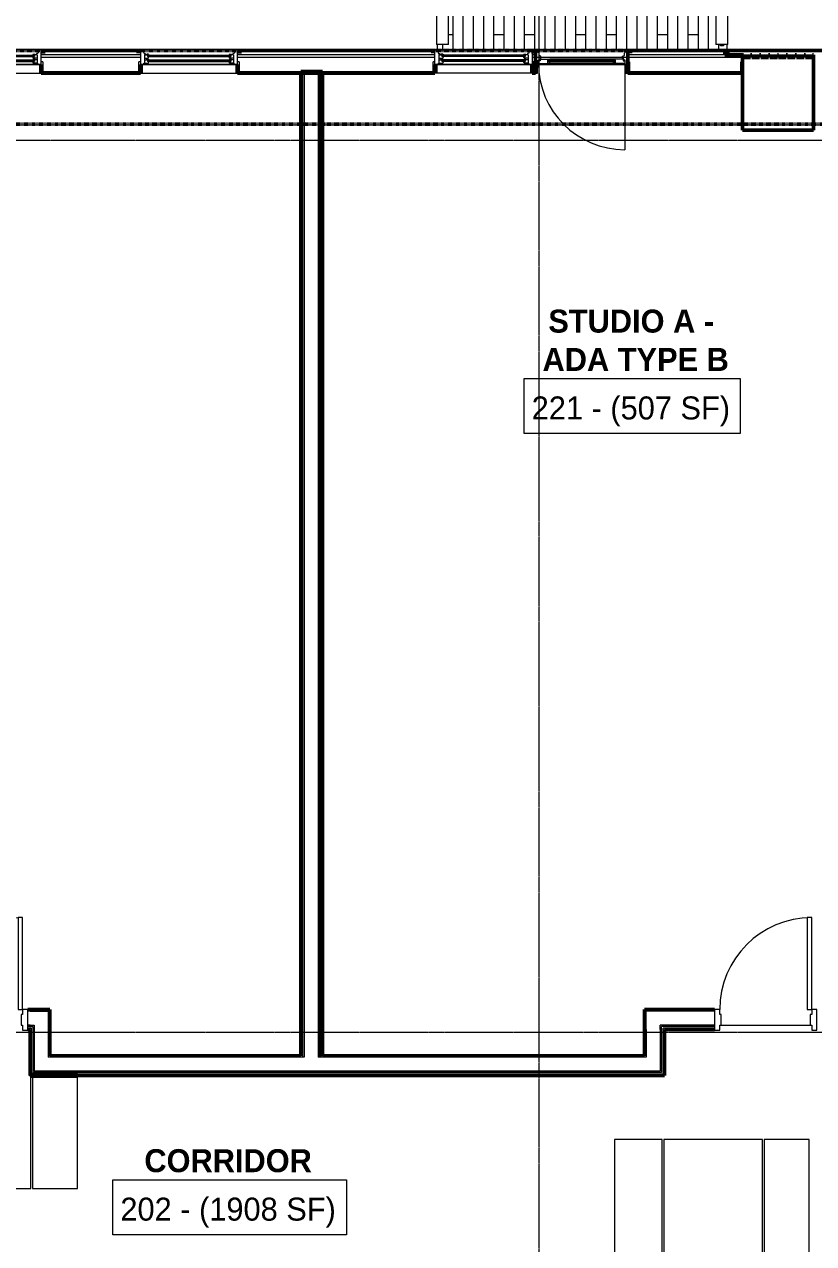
# Model space of a CAD drawing. Header units: inches. Extents: x -4235 to -464, y 9767 to 12463.
# Drawn here: x -3028.7 to -2720, y 10384.6 to 10861.6 of the extents above; entities that cross this region are included whole.
import ezdxf

# ---------------------------------------------------------------- set-up
doc = ezdxf.new("R2010")
doc.units = ezdxf.units.IN
doc.header["$MEASUREMENT"] = 0
doc.linetypes.add('Dash 1_16_', pattern=[0.125, 0.0625, -0.0625])
doc.linetypes.add('Grid Line 1_2_', pattern=[0.875, 0.5, -0.125, 0.125, -0.125])
for name, color, linetype, lineweight in [('0-1', 7, 'Continuous', 5), ('0-2', 50, 'Continuous', 9), ('A-AREA-IDEN', 2, 'Continuous', 9), ('A-DOOR-1', 10, 'Continuous', 20), ('A-DOOR-2', 50, 'Continuous', 9), ('A-DOOR-3', 31, 'Continuous', 9), ('A-DOOR-4', 31, 'Continuous', 20), ('A-DOOR-FRAM', 31, 'Continuous', 9), ('A-DOOR-FRAM-1', 10, 'Continuous', 20), ('A-DOOR-FRAM-2', 31, 'Continuous', 20), ('A-DOOR-GLAZ', 31, 'Continuous', 9), ('A-FLOR-2', 50, 'Continuous', 9), ('A-FLOR-3', 192, 'Continuous', 9), ('A-FLOR-HRAL', 11, 'Continuous', 9), ('A-FLOR-PATT-1', 9, 'Continuous', 9), ('A-GENM', 5, 'Continuous', 9), ('A-GENM-3', 5, 'Continuous', 50), ('A-GLAZ-1', 151, 'Continuous', 9), ('A-GLAZ-2', 151, 'Continuous', 20), ('A-GLAZ-3', 151, 'Continuous', 50), ('A-WALL', 113, 'Continuous', 13), ('A-WALL-2', 250, 'Continuous', 13), ('A-WALL-4', 113, 'Continuous', 50), ('A-WALL-5', 113, 'Continuous', 9), ('C-PROP-LINE-1', 91, 'Dash 1_16_', 50), ('I-WALL-1', 7, 'Continuous', 50), ('S-GRID-1', 1, 'Grid Line 1_2_', 9)]:
    doc.layers.add(name, color=color, linetype=linetype, lineweight=lineweight)
doc.styles.add('Century Gothic', font='ufonts.com_century-gothic.ttf', dxfattribs={"height": 9})
doc.styles.add('Century Gothic_B', font='GOTHICB.TTF', dxfattribs={"height": 9})

# ---------------------------------------------------------------- blocks, each defined once
blk = doc.blocks.new('HOLLOW METAL - UNIT DOOR-2191978-BACKGROUND - 2ND FLOOR')
at = {"layer": 'A-DOOR-1'}
for p, q in [((18, 40.125), (16.25, 40.125)), ((16.25, 40.125), (16.25, 4.125)), ((18, 4.125), (18, 40.125)), ((16.25, 4.125), (18, 4.125))]:
    blk.add_line(p, q, dxfattribs=at)
at = {"layer": 'A-DOOR-2'}
blk.add_arc((18, 4.125), 36, 90, 180, dxfattribs=at)
at = {"layer": 'A-DOOR-FRAM-1'}
for p, q in [((-18, 4.125), (-20, 4.125)), ((-20, 4.125), (-20, -3.875)), ((-18, 2.1875), (-18, 4.125)), ((-17.375, 2.1875), (-18, 2.1875)), ((-17.375, -1.9375), (-17.375, 2.1875)), ((18, 2.1875), (17.375, 2.1875)), ((17.375, 2.1875), (17.375, -1.9375)), ((18, 4.125), (18, 2.1875)), ((20, 4.125), (18, 4.125)), ((20, -3.875), (20, 4.125)), ((-20, -3.875), (-18, -3.875)), ((-18, -3.875), (-18, -1.9375)), ((-18, -1.9375), (-17.375, -1.9375)), ((17.375, -1.9375), (18, -1.9375)), ((18, -1.9375), (18, -3.875)), ((18, -3.875), (20, -3.875))]:
    blk.add_line(p, q, dxfattribs=at)
blk = doc.blocks.new('HOLLOW METAL - UNIT DOOR-2191979-BACKGROUND - 2ND FLOOR')
at = {"layer": 'A-DOOR-1'}
for p, q in [((18, 40.125), (16.25, 40.125)), ((16.25, 40.125), (16.25, 4.125)), ((18, 4.125), (18, 40.125)), ((16.25, 4.125), (18, 4.125))]:
    blk.add_line(p, q, dxfattribs=at)
at = {"layer": 'A-DOOR-2'}
blk.add_arc((18, 4.125), 36, 90, 180, dxfattribs=at)
at = {"layer": 'A-DOOR-FRAM-1'}
for p, q in [((-18, 4.125), (-20, 4.125)), ((-20, 4.125), (-20, -3.875)), ((-18, 2.1875), (-18, 4.125)), ((-17.375, 2.1875), (-18, 2.1875)), ((-17.375, -1.9375), (-17.375, 2.1875)), ((18, 2.1875), (17.375, 2.1875)), ((17.375, 2.1875), (17.375, -1.9375)), ((18, 4.125), (18, 2.1875)), ((20, 4.125), (18, 4.125)), ((20, -3.875), (20, 4.125)), ((-20, -3.875), (-18, -3.875)), ((-18, -3.875), (-18, -1.9375)), ((-18, -1.9375), (-17.375, -1.9375)), ((17.375, -1.9375), (18, -1.9375)), ((18, -1.9375), (18, -3.875)), ((18, -3.875), (20, -3.875))]:
    blk.add_line(p, q, dxfattribs=at)
blk = doc.blocks.new('CTR - 1st Phase - Common Walls_rvt-1-BACKGROUND - 2ND FLOOR')
at = {"layer": 'A-FLOR-2'}
for p, q in [((-3026.15, 10406.19), (-3026.15, 10450.16)), ((-3025.52, 10450.16), (-3025.52, 10406.19)), ((-3007.91, 10406.19), (-3007.91, 10450.16)), ((-2779.2, 10425.39), (-2797.9, 10425.39)), ((-2797.9, 10425.39), (-2797.9, 10381.16)), ((-2779.2, 10363.41), (-2779.2, 10425.39)), ((-2739.92, 10425.39), (-2778.57, 10425.39)), ((-2778.57, 10425.39), (-2778.57, 10361.48)), ((-2739.92, 10381.16), (-2739.92, 10425.39)), ((-2739.3, 10425.39), (-2739.3, 10381.16)), ((-2721.68, 10425.39), (-2739.3, 10425.39)), ((-2721.68, 10381.16), (-2721.68, 10425.39)), ((-3064.8, 10406.19), (-3026.15, 10406.19)), ((-3025.52, 10406.19), (-3007.91, 10406.19))]:
    blk.add_line(p, q, dxfattribs=at)
at = {"layer": 'A-WALL-2'}
for p, q in [((-2919.95, 10843.14), (-2919.95, 10458.16)), ((-2919.32, 10843.14), (-2919.32, 10458.16)), ((-2913.82, 10843.14), (-2913.82, 10458.16)), ((-2913.32, 10843.14), (-2913.32, 10458.16)), ((-2912.7, 10843.14), (-2912.7, 10458.16)), ((-3026.52, 10475.54), (-3027.42, 10475.54)), ((-3026.52, 10475.54), (-3024.9, 10475.54)), ((-3024.9, 10475.54), (-3019.4, 10475.54)), ((-3019.4, 10475.54), (-3019.4, 10457.54)), ((-2758.72, 10475.54), (-2785.47, 10475.54)), ((-2785.47, 10470.04), (-2785.47, 10475.54)), ((-3026.52, 10470.04), (-3027.42, 10470.04)), ((-3026.52, 10469.54), (-3027.42, 10469.54)), ((-3026.52, 10468.91), (-3027.42, 10468.91)), ((-3026.52, 10470.04), (-3025.4, 10470.04)), ((-3026.52, 10469.54), (-3026.02, 10469.54)), ((-3026.52, 10468.91), (-3026.02, 10468.91)), ((-3026.02, 10469.54), (-3025.4, 10469.54)), ((-3026.02, 10468.91), (-3026.02, 10450.91)), ((-3025.4, 10470.04), (-3024.9, 10470.04)), ((-3025.4, 10469.54), (-3025.4, 10451.54)), ((-3024.9, 10470.04), (-3024.9, 10452.04)), ((-2785.47, 10468.41), (-2785.47, 10470.04)), ((-2785.47, 10468.41), (-2785.47, 10457.54)), ((-2758.72, 10470.04), (-2779.97, 10470.04)), ((-2779.97, 10469.54), (-2779.97, 10470.04)), ((-2779.97, 10468.41), (-2779.97, 10469.54)), ((-2779.97, 10468.41), (-2779.97, 10452.04)), ((-2758.72, 10469.54), (-2779.47, 10469.54)), ((-2779.47, 10468.91), (-2779.47, 10469.54)), ((-2779.47, 10468.41), (-2779.47, 10468.91)), ((-2779.47, 10468.41), (-2779.47, 10451.54)), ((-2758.72, 10468.91), (-2778.85, 10468.91)), ((-2778.85, 10468.41), (-2778.85, 10468.91)), ((-2778.85, 10468.41), (-2778.85, 10450.91)), ((-3018.77, 10457.54), (-3019.4, 10457.54)), ((-2919.95, 10457.54), (-3018.77, 10457.54)), ((-2919.95, 10458.16), (-2919.95, 10457.54)), ((-2919.32, 10457.54), (-2919.95, 10457.54)), ((-2919.32, 10457.54), (-2919.95, 10457.54)), ((-2919.32, 10458.16), (-2919.32, 10457.54)), ((-2913.82, 10458.16), (-2913.82, 10457.54)), ((-2913.32, 10457.54), (-2913.82, 10457.54)), ((-2913.32, 10457.54), (-2913.82, 10457.54)), ((-2913.32, 10458.16), (-2913.32, 10457.54)), ((-2912.7, 10457.54), (-2913.32, 10457.54)), ((-2912.7, 10457.54), (-2913.32, 10457.54)), ((-2912.7, 10458.16), (-2912.7, 10457.54)), ((-2786.1, 10457.54), (-2912.7, 10457.54)), ((-2785.47, 10457.54), (-2786.1, 10457.54)), ((-3025.4, 10450.91), (-3026.02, 10450.91)), ((-3026.02, 10450.41), (-3026.02, 10450.91)), ((-3026.02, 10450.91), (-3026.02, 10450.41)), ((-3024.9, 10451.54), (-3025.4, 10451.54)), ((-3018.77, 10450.91), (-3025.4, 10450.91)), ((-3019.4, 10452.04), (-3024.9, 10452.04)), ((-3018.77, 10451.54), (-3024.9, 10451.54)), ((-3018.77, 10452.04), (-3019.4, 10452.04)), ((-2786.1, 10452.04), (-3018.77, 10452.04)), ((-2786.1, 10451.54), (-3018.77, 10451.54)), ((-2786.1, 10450.91), (-3018.77, 10450.91)), ((-2785.47, 10452.04), (-2786.1, 10452.04)), ((-2779.97, 10451.54), (-2786.1, 10451.54)), ((-2779.47, 10450.91), (-2786.1, 10450.91)), ((-2779.97, 10452.04), (-2785.47, 10452.04)), ((-2779.47, 10451.54), (-2779.97, 10451.54)), ((-2778.85, 10450.91), (-2779.47, 10450.91))]:
    blk.add_line(p, q, dxfattribs=at)
at = {"layer": 'I-WALL-1'}
for p, q in [((-2912.07, 10843.14), (-2920.57, 10843.14)), ((-2920.57, 10843.14), (-2920.57, 10458.16)), ((-2912.07, 10458.16), (-2912.07, 10843.14)), ((-3026.52, 10476.16), (-3027.42, 10476.16)), ((-3019.4, 10476.16), (-3026.52, 10476.16)), ((-3018.77, 10476.16), (-3019.4, 10476.16)), ((-3018.77, 10458.16), (-3018.77, 10476.16)), ((-2758.72, 10476.16), (-2786.1, 10476.16)), ((-2786.1, 10476.16), (-2786.1, 10475.54)), ((-2786.1, 10475.54), (-2786.1, 10468.41)), ((-3027.42, 10468.41), (-3026.52, 10468.41)), ((-3026.52, 10468.41), (-3026.52, 10450.41)), ((-2786.1, 10468.41), (-2786.1, 10458.16)), ((-2778.35, 10468.41), (-2758.72, 10468.41)), ((-2778.35, 10450.41), (-2778.35, 10468.41)), ((-2920.57, 10458.16), (-3018.77, 10458.16)), ((-2786.1, 10458.16), (-2912.07, 10458.16)), ((-3026.52, 10450.41), (-3026.02, 10450.41)), ((-3007.91, 10450.79), (-3026.15, 10450.79)), ((-3026.15, 10450.79), (-3026.15, 10450.16)), ((-3026.15, 10450.16), (-3007.91, 10450.16)), ((-3026.02, 10450.41), (-3018.77, 10450.41)), ((-3018.77, 10450.41), (-2786.1, 10450.41)), ((-3007.91, 10450.16), (-3007.91, 10450.79)), ((-2786.1, 10450.41), (-2778.85, 10450.41)), ((-2778.85, 10450.41), (-2778.35, 10450.41))]:
    blk.add_line(p, q, dxfattribs=at)
at = {"layer": '0-2'}
for name, p in [('HOLLOW METAL - UNIT DOOR-2191979-BACKGROUND - 2ND FLOOR', (-3047.42, 10472.04)), ('HOLLOW METAL - UNIT DOOR-2191978-BACKGROUND - 2ND FLOOR', (-2738.72, 10472.04))]:
    blk.add_blockref(name, p, dxfattribs=at)
blk = doc.blocks.new('Door-Inswing-Andersen-400_Series-Single - 3_ 0-1_8_ x custom height - 2ND FLOOR-V1-BACKGROUND - 2ND FLOOR')
at = {"layer": 'A-DOOR-3'}
blk.add_line((16.87, -0.66), (16.87, -34.41), dxfattribs=at)
blk.add_arc((16.87, -0.66), 33.75, 180, 270, dxfattribs=at)
at = {"layer": 'A-DOOR-4'}
for p, q in [((-16.26, 0.42), (-16.87, 0.41)), ((-16.87, 0.41), (-16.87, -0.66)), ((-16.26, 1.06), (-16.26, 0.42)), ((-16.26, 1.06), (-12.44, 1.06)), ((-13.19, 0.66), (-12.44, 0.66)), ((-13.19, -0.66), (-13.19, 0.66)), ((-12.44, 0.75), (-12.47, 1.06)), ((12.44, 1.06), (-12.44, 1.06)), ((-12.44, 0.66), (-12.44, 0.75)), ((16.26, 1.06), (12.44, 1.06)), ((12.44, 0.75), (12.47, 1.06)), ((12.44, 0.66), (12.44, 0.75)), ((13.19, 0.66), (12.44, 0.66)), ((13.19, -0.66), (13.19, 0.66)), ((16.26, 1.06), (16.26, 0.42)), ((16.26, 0.42), (16.87, 0.41)), ((16.87, 0.41), (16.87, -0.66)), ((-16.87, -0.66), (-12.44, -0.66)), ((-12.44, -0.09), (-13.19, -0.09)), ((-13.19, -0.59), (-12.67, -0.59)), ((-13.19, -0.66), (-13.19, -0.59)), ((-12.67, -0.59), (-12.47, -0.34)), ((-12.47, -0.34), (-12.44, -0.16)), ((-12.44, -0.16), (-12.44, -0.09)), ((12.44, -0.66), (-12.44, -0.66)), ((12.44, -0.09), (13.19, -0.09)), ((12.44, -0.16), (12.44, -0.09)), ((12.47, -0.34), (12.44, -0.16)), ((16.87, -0.66), (12.44, -0.66)), ((12.67, -0.59), (12.47, -0.34)), ((13.19, -0.59), (12.67, -0.59)), ((13.19, -0.66), (13.19, -0.59))]:
    blk.add_line(p, q, dxfattribs=at)
at = {"layer": 'A-DOOR-FRAM'}
for p, q in [((-17.31, -1.13), (-17.94, -1.13)), ((-17.94, -1.13), (-17.94, -4.44)), ((-17.94, -4.44), (-17.31, -4.44)), ((-17.31, -4.44), (-17.31, -1.13)), ((17.94, -1.13), (17.31, -1.13)), ((17.31, -1.13), (17.31, -4.44)), ((17.31, -4.44), (17.94, -4.44)), ((17.94, -4.44), (17.94, -1.13))]:
    blk.add_line(p, q, dxfattribs=at)
at = {"layer": 'A-DOOR-FRAM-2'}
for p, q in [((-18.06, 4.8), (-18.06, 4.44)), ((18.06, 4.44), (18.06, 4.8)), ((-19.69, 3.44), (-18.06, 3.44)), ((-18.06, 4.75), (-18.06, -1.13)), ((-18.06, 4.75), (-17.03, 4.75)), ((-17.03, 3.63), (-17.03, 4.75)), ((-16.69, 3.39), (-17.03, 3.63)), ((-17.03, 0.66), (-16.45, 0.66)), ((-17.03, -1.13), (-17.03, 0.66)), ((-16.69, 2.39), (-16.69, 3.39)), ((-16, 2.23), (-16.69, 2.39)), ((-16.45, 0.66), (-16.45, 1.09)), ((-16.45, 1.09), (-16, 1.09)), ((-16, 1.09), (-16, 2.23)), ((16, 2.23), (16.69, 2.39)), ((16, 1.09), (16, 2.23)), ((16.45, 1.09), (16, 1.09)), ((16.45, 0.66), (16.45, 1.09)), ((17.03, 0.66), (16.45, 0.66)), ((16.69, 3.39), (17.03, 3.63)), ((16.69, 2.39), (16.69, 3.39)), ((17.03, 3.63), (17.03, 4.75)), ((18.06, 4.75), (17.03, 4.75)), ((17.03, -1.13), (17.03, 0.66)), ((18.06, 4.75), (18.06, -1.13)), ((19.69, 3.44), (18.06, 3.44)), ((-18.06, -1.13), (-17.94, -1.13)), ((-17.69, -1.13), (-18.06, -1.13)), ((-18.06, -1.13), (-17.03, -1.13)), ((-17.31, -1.13), (17.31, -1.13)), ((18.06, -1.13), (17.03, -1.13)), ((17.94, -1.13), (18.06, -1.13))]:
    blk.add_line(p, q, dxfattribs=at)
at = {"layer": 'A-DOOR-GLAZ'}
for p, q in [((-12.44, 0.5), (-13.19, 0.5)), ((-13.19, 0.06), (-12.44, 0.06)), ((-12.98, 0.5), (-12.98, 0.06)), ((12.44, 0.66), (-12.44, 0.66)), ((12.44, 0.5), (-12.44, 0.5)), ((12.44, 0.06), (-12.44, 0.06)), ((12.44, 0.5), (13.19, 0.5)), ((13.19, 0.06), (12.44, 0.06)), ((12.98, 0.5), (12.98, 0.06)), ((12.44, -0.09), (-12.44, -0.09))]:
    blk.add_line(p, q, dxfattribs=at)
blk = doc.blocks.new('Window-Double_Hung-Andersen-400_Series-Tilt_Wash - DOUBLE HUNG - REVERSE COTTAGE - 2ND FLOOR-2888385-BACKGROUND - 2ND FLOOR')
at = {"layer": 'A-GLAZ-1'}
for p, q in [((-16.29, 2.5), (-15.7, 2.5)), ((-16.29, 2.12), (-15.7, 2.12)), ((-16.29, 0.56), (-15.7, 0.56)), ((-16.29, 0.19), (-15.7, 0.19)), ((-15.82, 2.5), (-15.82, 2.12)), ((-15.82, 0.56), (-15.82, 0.19)), ((-15.7, 2.62), (15.7, 2.62)), ((-15.7, 2.5), (15.7, 2.5)), ((-15.7, 2.12), (15.7, 2.12)), ((-15.7, 2), (15.7, 2)), ((-15.7, 0.69), (15.7, 0.69)), ((-15.7, 0.56), (15.7, 0.56)), ((-15.7, 0.19), (15.7, 0.19)), ((-15.7, 0.06), (15.7, 0.06)), ((16.29, 2.5), (15.7, 2.5)), ((16.29, 2.12), (15.7, 2.12)), ((16.29, 0.56), (15.7, 0.56)), ((16.29, 0.19), (15.7, 0.19)), ((15.82, 2.5), (15.82, 2.12)), ((15.82, 0.56), (15.82, 0.19)), ((-19.01, -2.44), (-18.95, -2.44)), ((-18.95, -3.94), (-19.01, -3.94)), ((18.95, -1.06), (-18.95, -1.06)), ((-18.95, -1.06), (-18.95, -4.44)), ((-18.95, -4.44), (18.95, -4.44)), ((-18.32, -1.06), (-18.32, -4.44)), ((18.32, -1.06), (18.32, -4.44)), ((18.95, -4.44), (18.95, -1.06)), ((18.95, -2.44), (19.01, -2.44)), ((19.01, -3.94), (18.95, -3.94))]:
    blk.add_line(p, q, dxfattribs=at)
at = {"layer": 'A-GLAZ-2'}
for p, q in [((19.01, 4.81), (-19.01, 4.81)), ((-19.01, 4.81), (-19.01, -1.06)), ((-18.2, 4.81), (-18.2, 4)), ((18.2, 4.81), (18.2, 4)), ((19.01, -1.06), (19.01, 4.81)), ((-19.01, 3.44), (-20.51, 3.44)), ((-18.2, 4), (-17.92, 4)), ((-17.92, 4), (-17.61, 3.19)), ((-17.61, 3.19), (-17.14, 3.19)), ((-17.42, 2.75), (-16.57, 2.75)), ((-17.42, 2.75), (-17.42, -0.56)), ((-17.42, 1.37), (-15.86, 1.37)), ((-17.42, 0.81), (-16.57, 0.81)), ((-17.14, 3.19), (-17.14, 2.75)), ((-15.86, 2.97), (-16.57, 2.97)), ((-16.57, 2.62), (-16.57, 2.97)), ((-15.7, 2.62), (-16.57, 2.62)), ((-15.86, 1.03), (-16.57, 1.03)), ((-16.57, 0.69), (-16.57, 1.03)), ((-15.7, 0.69), (-16.57, 0.69)), ((-16.29, 2.62), (-16.29, 2)), ((-15.7, 2), (-16.29, 2)), ((-16.29, 0.69), (-16.29, 0.06)), ((-15.7, 0.06), (-16.29, 0.06)), ((-15.86, 2.97), (-15.7, 2.62)), ((-15.86, 1.37), (-15.7, 2)), ((-15.86, 1.03), (-15.7, 0.69)), ((-15.86, -0.56), (-15.7, 0.06)), ((15.86, 2.97), (15.7, 2.62)), ((15.7, 2.62), (16.57, 2.62)), ((15.7, 2), (16.29, 2)), ((15.86, 1.37), (15.7, 2)), ((15.86, 1.03), (15.7, 0.69)), ((15.7, 0.69), (16.57, 0.69)), ((15.7, 0.06), (16.29, 0.06)), ((15.86, -0.56), (15.7, 0.06)), ((15.86, 2.97), (16.57, 2.97)), ((17.42, 1.37), (15.86, 1.37)), ((15.86, 1.03), (16.57, 1.03)), ((16.29, 2.62), (16.29, 2)), ((16.29, 0.69), (16.29, 0.06)), ((16.57, 2.62), (16.57, 2.97)), ((17.42, 2.75), (16.57, 2.75)), ((16.57, 0.69), (16.57, 1.03)), ((17.42, 0.81), (16.57, 0.81)), ((17.14, 3.19), (17.14, 2.75)), ((17.61, 3.19), (17.14, 3.19)), ((17.42, 2.75), (17.42, -0.56)), ((17.92, 4), (17.61, 3.19)), ((18.2, 4), (17.92, 4)), ((19.01, 3.44), (20.51, 3.44)), ((-19.01, -1.06), (19.01, -1.06)), ((-17.67, -0.78), (-18, -1.06)), ((-17.67, -0.78), (-17.67, -0.56)), ((-17.67, -0.56), (-15.86, -0.56)), ((17.67, -0.56), (15.86, -0.56)), ((17.67, -0.78), (17.67, -0.56)), ((17.67, -0.78), (18, -1.06))]:
    blk.add_line(p, q, dxfattribs=at)
blk = doc.blocks.new('Window-Double_Hung-Andersen-400_Series-Tilt_Wash - DOUBLE HUNG - REVERSE COTTAGE - 2ND FLOOR-2888466-BACKGROUND - 2ND FLOOR')
at = {"layer": 'A-GLAZ-1'}
for p, q in [((-19.01, 3.94), (-18.95, 3.94)), ((-18.95, 2.44), (-19.01, 2.44)), ((-18.95, 4.44), (18.95, 4.44)), ((-18.95, 1.06), (-18.95, 4.44)), ((18.95, 1.06), (-18.95, 1.06)), ((-18.32, 1.06), (-18.32, 4.44)), ((18.32, 1.06), (18.32, 4.44)), ((18.95, 4.44), (18.95, 1.06)), ((18.95, 3.94), (19.01, 3.94)), ((19.01, 2.44), (18.95, 2.44)), ((-16.29, -0.19), (-15.7, -0.19)), ((-16.29, -0.56), (-15.7, -0.56)), ((-16.29, -2.13), (-15.7, -2.13)), ((-16.29, -2.5), (-15.7, -2.5)), ((-15.82, -0.56), (-15.82, -0.19)), ((-15.82, -2.5), (-15.82, -2.13)), ((-15.7, -0.06), (15.7, -0.06)), ((-15.7, -0.19), (15.7, -0.19)), ((-15.7, -0.56), (15.7, -0.56)), ((-15.7, -0.69), (15.7, -0.69)), ((-15.7, -2), (15.7, -2)), ((-15.7, -2.13), (15.7, -2.13)), ((-15.7, -2.5), (15.7, -2.5)), ((-15.7, -2.63), (15.7, -2.63)), ((16.29, -0.19), (15.7, -0.19)), ((16.29, -0.56), (15.7, -0.56)), ((16.29, -2.13), (15.7, -2.13)), ((16.29, -2.5), (15.7, -2.5)), ((15.82, -0.56), (15.82, -0.19)), ((15.82, -2.5), (15.82, -2.13))]:
    blk.add_line(p, q, dxfattribs=at)
at = {"layer": 'A-GLAZ-2'}
for p, q in [((-19.01, 1.06), (19.01, 1.06)), ((-19.01, -4.81), (-19.01, 1.06)), ((-17.67, 0.78), (-18, 1.06)), ((-17.67, 0.78), (-17.67, 0.56)), ((-17.67, 0.56), (-15.86, 0.56)), ((-17.42, -2.75), (-17.42, 0.56)), ((-15.86, 0.56), (-15.7, -0.06)), ((15.86, 0.56), (15.7, -0.06)), ((17.67, 0.56), (15.86, 0.56)), ((17.42, -2.75), (17.42, 0.56)), ((17.67, 0.78), (18, 1.06)), ((17.67, 0.78), (17.67, 0.56)), ((19.01, 1.06), (19.01, -4.81)), ((-19.01, -3.44), (-20.51, -3.44)), ((-18.2, -4), (-17.92, -4)), ((-18.2, -4.81), (-18.2, -4)), ((-17.92, -4), (-17.61, -3.19)), ((-17.61, -3.19), (-17.14, -3.19)), ((-17.42, -0.81), (-16.57, -0.81)), ((-17.42, -1.38), (-15.86, -1.38)), ((-17.42, -2.75), (-16.57, -2.75)), ((-17.14, -3.19), (-17.14, -2.75)), ((-16.57, -0.69), (-16.57, -1.03)), ((-15.7, -0.69), (-16.57, -0.69)), ((-15.86, -1.03), (-16.57, -1.03)), ((-16.57, -2.63), (-16.57, -2.97)), ((-15.7, -2.63), (-16.57, -2.63)), ((-15.86, -2.97), (-16.57, -2.97)), ((-16.29, -0.69), (-16.29, -0.06)), ((-15.7, -0.06), (-16.29, -0.06)), ((-16.29, -2.63), (-16.29, -2)), ((-15.7, -2), (-16.29, -2)), ((-15.86, -1.03), (-15.7, -0.69)), ((-15.86, -1.38), (-15.7, -2)), ((-15.86, -2.97), (-15.7, -2.63)), ((15.7, -0.06), (16.29, -0.06)), ((15.86, -1.03), (15.7, -0.69)), ((15.7, -0.69), (16.57, -0.69)), ((15.86, -1.38), (15.7, -2)), ((15.7, -2), (16.29, -2)), ((15.86, -2.97), (15.7, -2.63)), ((15.7, -2.63), (16.57, -2.63)), ((15.86, -1.03), (16.57, -1.03)), ((17.42, -1.38), (15.86, -1.38)), ((15.86, -2.97), (16.57, -2.97)), ((16.29, -0.69), (16.29, -0.06)), ((16.29, -2.63), (16.29, -2)), ((16.57, -0.69), (16.57, -1.03)), ((17.42, -0.81), (16.57, -0.81)), ((16.57, -2.63), (16.57, -2.97)), ((17.42, -2.75), (16.57, -2.75)), ((17.14, -3.19), (17.14, -2.75)), ((17.61, -3.19), (17.14, -3.19)), ((17.92, -4), (17.61, -3.19)), ((18.2, -4), (17.92, -4)), ((18.2, -4.81), (18.2, -4)), ((19.01, -3.44), (20.51, -3.44)), ((19.01, -4.81), (-19.01, -4.81))]:
    blk.add_line(p, q, dxfattribs=at)
blk = doc.blocks.new('V-Series_EWC4_SPVU_RFA_2015 - 2ND AND 3RD FLOOR-2226480-BACKGROUND - 2ND FLOOR')
at = {"layer": 'A-GENM'}
for p, q in [((-3858.97, 11732.03), (-3858.97, 11734.83)), ((-3858.97, 11728.55), (-3858.97, 11731.53)), ((-3858.97, 11725.06), (-3858.97, 11728.05)), ((-3858.97, 11721.58), (-3858.97, 11724.56)), ((-3858.97, 11718.09), (-3858.97, 11721.08)), ((-3858.97, 11714.61), (-3858.97, 11717.59)), ((-3858.97, 11711.12), (-3858.97, 11714.11)), ((-3858.97, 11707.83), (-3858.97, 11710.62))]:
    blk.add_line(p, q, dxfattribs=at)
at = {"layer": 'A-GENM-3'}
for p, q in [((-3829.54, 11735.26), (-3858.97, 11735.26)), ((-3858.97, 11735.26), (-3858.97, 11734.83)), ((-3858.97, 11734.83), (-3857.97, 11734.83)), ((-3857.97, 11734.83), (-3857.97, 11732.03)), ((-3829.54, 11707.39), (-3829.54, 11735.26)), ((-3857.97, 11732.03), (-3858.97, 11732.03)), ((-3858.97, 11732.03), (-3858.97, 11731.53)), ((-3858.97, 11731.53), (-3857.97, 11731.53)), ((-3857.97, 11728.55), (-3858.97, 11728.55)), ((-3858.97, 11728.55), (-3858.97, 11728.05)), ((-3858.97, 11728.05), (-3857.97, 11728.05)), ((-3857.97, 11731.53), (-3857.97, 11728.55)), ((-3857.97, 11728.05), (-3857.97, 11725.06)), ((-3857.97, 11725.06), (-3858.97, 11725.06)), ((-3858.97, 11725.06), (-3858.97, 11724.56)), ((-3858.97, 11724.56), (-3857.97, 11724.56)), ((-3857.97, 11724.56), (-3857.97, 11721.58)), ((-3857.97, 11721.58), (-3858.97, 11721.58)), ((-3858.97, 11721.58), (-3858.97, 11721.08)), ((-3858.97, 11721.08), (-3857.97, 11721.08)), ((-3857.97, 11718.09), (-3858.97, 11718.09)), ((-3858.97, 11718.09), (-3858.97, 11717.59)), ((-3857.97, 11721.08), (-3857.97, 11718.09)), ((-3858.97, 11717.59), (-3857.97, 11717.59)), ((-3857.97, 11714.61), (-3858.97, 11714.61)), ((-3858.97, 11714.61), (-3858.97, 11714.11)), ((-3858.97, 11714.11), (-3857.97, 11714.11)), ((-3857.97, 11717.59), (-3857.97, 11714.61)), ((-3857.97, 11714.11), (-3857.97, 11711.12)), ((-3857.97, 11711.12), (-3858.97, 11711.12)), ((-3858.97, 11711.12), (-3858.97, 11710.62)), ((-3858.97, 11710.62), (-3857.97, 11710.62)), ((-3857.97, 11710.62), (-3857.97, 11707.83)), ((-3857.97, 11707.83), (-3858.97, 11707.83)), ((-3858.97, 11707.83), (-3858.97, 11707.39)), ((-3858.97, 11707.39), (-3829.54, 11707.39))]:
    blk.add_line(p, q, dxfattribs=at)
blk = doc.blocks.new('Railing - Baluster_01-2700443-BACKGROUND - 2ND FLOOR')
at = {"layer": 'A-FLOR-HRAL'}
for p, q in [((-0.59, 1.18), (0.59, 1.18)), ((-0.59, 0.59), (-0.59, 1.18)), ((0.59, 1.18), (0.59, 0.59))]:
    blk.add_line(p, q, dxfattribs=at)
blk = doc.blocks.new('Railing - Railing-2700268-BACKGROUND - 2ND FLOOR')
at = {"layer": 'A-FLOR-HRAL'}
for p, q in [((-2753.5, 10917), (-2867.55, 10917)), ((-2867.55, 10917), (-2867.55, 10853.75)), ((-2753.5, 10853.75), (-2753.5, 10917)), ((-2862.82, 10912.28), (-2758.22, 10912.28)), ((-2862.82, 10853.75), (-2862.82, 10912.28)), ((-2758.22, 10912.28), (-2758.22, 10853.75)), ((-2867.08, 10853.75), (-2867.55, 10853.75)), ((-2863.3, 10853.75), (-2867.08, 10853.75)), ((-2862.82, 10853.75), (-2863.3, 10853.75)), ((-2757.75, 10853.75), (-2758.22, 10853.75)), ((-2753.97, 10853.75), (-2757.75, 10853.75)), ((-2753.5, 10853.75), (-2753.97, 10853.75))]:
    blk.add_line(p, q, dxfattribs=at)
for points, knots in [([(-2867.55, 10917), (-2867.55, 10917), (-2867.54, 10916.99), (-2867.51, 10916.97), (-2867.49, 10916.94), (-2867.46, 10916.91), (-2867.43, 10916.88), (-2867.4, 10916.86), (-2867.36, 10916.82), (-2867.32, 10916.77), (-2867.28, 10916.74), (-2867.25, 10916.7), (-2867.18, 10916.63), (-2867.12, 10916.57), (-2867.08, 10916.53)], [0, 0, 0, 0, 0.166667, 0.25, 0.333333, 0.416667, 0.458333, 0.5, 0.583333, 0.666667, 0.708333, 0.75, 0.833333, 1, 1, 1, 1]), ([(-2753.5, 10917), (-2753.5, 10917), (-2753.51, 10916.99), (-2753.53, 10916.97), (-2753.56, 10916.94), (-2753.59, 10916.91), (-2753.62, 10916.88), (-2753.64, 10916.86), (-2753.68, 10916.82), (-2753.73, 10916.77), (-2753.76, 10916.74), (-2753.8, 10916.7), (-2753.87, 10916.63), (-2753.93, 10916.57), (-2753.97, 10916.53)], [0, 0, 0, 0, 0.166667, 0.25, 0.333333, 0.416667, 0.458333, 0.5, 0.583333, 0.666667, 0.708333, 0.75, 0.833333, 1, 1, 1, 1]), ([(-2863.3, 10912.75), (-2863.25, 10912.71), (-2863.19, 10912.65), (-2863.11, 10912.57), (-2863.07, 10912.52), (-2863.03, 10912.49), (-2863, 10912.45), (-2862.97, 10912.42), (-2862.94, 10912.39), (-2862.91, 10912.37), (-2862.89, 10912.34), (-2862.86, 10912.31), (-2862.83, 10912.29), (-2862.82, 10912.28), (-2862.82, 10912.28)], [0, 0, 0, 0, 0.166667, 0.25, 0.333333, 0.375, 0.416667, 0.5, 0.541667, 0.583333, 0.666667, 0.75, 0.833333, 1, 1, 1, 1]), ([(-2757.75, 10912.75), (-2757.79, 10912.71), (-2757.85, 10912.65), (-2757.93, 10912.57), (-2757.98, 10912.52), (-2758.01, 10912.49), (-2758.05, 10912.45), (-2758.08, 10912.42), (-2758.11, 10912.39), (-2758.13, 10912.37), (-2758.16, 10912.34), (-2758.19, 10912.31), (-2758.21, 10912.29), (-2758.22, 10912.28), (-2758.22, 10912.28)], [0, 0, 0, 0, 0.166667, 0.25, 0.333333, 0.375, 0.416667, 0.5, 0.541667, 0.583333, 0.666667, 0.75, 0.833333, 1, 1, 1, 1])]:
    blk.add_open_spline(points, degree=3, knots=knots, dxfattribs=at)
at = {"rotation": 180}
blk.add_blockref('Railing - Baluster_01-2700443-BACKGROUND - 2ND FLOOR', (-2755.86, 10854.34), dxfattribs=at)
blk = doc.blocks.new('Perforated Panel at Magic-Pak - hvac panel - 2nd floor 2-2702973-BACKGROUND - 2ND FLOOR')
at = {"layer": 'A-GLAZ-3'}
for p, q in [((19.01, 4.44), (-19.01, 4.44)), ((-19.01, 4.37), (19.01, 4.37))]:
    blk.add_line(p, q, dxfattribs=at)
blk = doc.blocks.new('Family - ___-2835860-BACKGROUND - 2ND FLOOR')
at = {"layer": 'C-PROP-LINE-1'}
blk.add_line((-2067.92, 10851.39), (-3401.42, 10851.39), dxfattribs=at)
blk = doc.blocks.new('Family - ___-2835903-BACKGROUND - 2ND FLOOR')
at = {"layer": 'C-PROP-LINE-1'}
blk.add_line((-2096.82, 10822.49), (-3400.92, 10822.49), dxfattribs=at)
blk = doc.blocks.new('Family - ___-2835932-BACKGROUND - 2ND FLOOR')
at = {"layer": 'C-PROP-LINE-1'}
blk.add_line((-2067.92, 10851.39), (-3401.42, 10851.39), dxfattribs=at)

msp = doc.modelspace()

# ---------------------------------------------------------------- hatches: boundary and pattern name
at = {"layer": 'A-FLOR-PATT-1'}
h = msp.add_hatch(dxfattribs=at)
h.set_pattern_fill('FP_5', color=256, style=0, pattern_type=2)
h.set_pattern_definition([(270, (-3529.059, 9809.639), (4, 2e-16), []), (0, (-3529.059, 9809.639), (8, 8), [4, -28]), (0, (-3525.059, 9793.639), (8, 8), [4, -28])])
h.paths.add_polyline_path([(-2758.21, 10851.75), (-2753.86, 10851.75), (-2753.86, 10853.75), (-2755.27, 10853.75), (-2755.27, 10853.16), (-2756.45, 10853.16), (-2756.45, 10853.75), (-2758.22, 10853.75), (-2758.26, 10912.28), (-2758.41, 10912.28), (-2758.45, 10885.98), (-2758.59, 10885.81), (-2758.68, 10885.77), (-2758.97, 10885.81), (-2759.06, 10885.89), (-2759.15, 10886.08), (-2759.16, 10886.28), (-2759.16, 10912.28), (-2861.9, 10912.28), (-2861.94, 10885.98), (-2862.09, 10885.81), (-2862.18, 10885.77), (-2862.46, 10885.81), (-2862.56, 10885.89), (-2862.64, 10886.08), (-2862.65, 10886.28), (-2862.65, 10912.28), (-2862.82, 10912.28), (-2862.84, 10853.75), (-2867.19, 10853.75), (-2867.19, 10851.76), (-2758.21, 10851.75)], flags=0)

# ---------------------------------------------------------------- linework, layer by layer
at = {"layer": 'A-AREA-IDEN', "flags": 128}
for points in [[(-2833.28, 10723.03), (-2748.78, 10723.03), (-2748.78, 10701.53), (-2833.28, 10701.53)], [(-2994.18, 10409.63), (-2902.68, 10409.63), (-2902.68, 10388.13), (-2994.18, 10388.13)]]:
    msp.add_lwpolyline(points, close=True, dxfattribs=at)
at = {"layer": 'A-FLOR-3'}
for p, q in [((-2867.19, 10853.75), (-2867.19, 10851.76)), ((-2830.11, 10851.75), (-2753.86, 10851.75)), ((-2753.86, 10851.75), (-2753.86, 10853.75)), ((-2792.66, 10848.64), (-2828.79, 10848.64)), ((-2756.72, 10470.04), (-2720.72, 10470.04))]:
    msp.add_line(p, q, dxfattribs=at)
at = {"layer": 'A-WALL'}
for p, q in [((-2983.34, 10851.14), (-3022.11, 10851.14)), ((-2868.14, 10851.14), (-2945.31, 10851.14)), ((-2828.79, 10851.14), (-2830.11, 10851.14)), ((-2754.69, 10851.14), (-2792.66, 10851.14)), ((-2983.34, 10849.64), (-3022.11, 10849.64)), ((-2983.34, 10848.64), (-3022.11, 10848.64)), ((-3021.49, 10846.95), (-3022.11, 10846.95)), ((-3021.49, 10846.95), (-3021.49, 10843.14)), ((-2983.96, 10843.14), (-2983.96, 10846.95)), ((-2983.34, 10846.95), (-2983.96, 10846.95)), ((-2868.14, 10849.64), (-2945.31, 10849.64)), ((-2868.14, 10848.64), (-2945.31, 10848.64)), ((-2944.69, 10846.95), (-2945.31, 10846.95)), ((-2944.69, 10846.95), (-2944.69, 10843.14)), ((-2868.76, 10843.14), (-2868.76, 10846.95)), ((-2868.14, 10846.95), (-2868.76, 10846.95)), ((-2828.79, 10849.64), (-2830.11, 10849.64)), ((-2828.79, 10848.64), (-2830.11, 10848.64)), ((-2829.49, 10846.95), (-2830.11, 10846.95)), ((-2829.49, 10846.95), (-2829.49, 10843.14)), ((-2829.41, 10843.14), (-2829.41, 10846.95)), ((-2828.79, 10846.95), (-2829.41, 10846.95)), ((-2754.69, 10849.64), (-2792.66, 10849.64)), ((-2747.86, 10848.64), (-2792.66, 10848.64)), ((-2792.04, 10846.95), (-2792.66, 10846.95)), ((-2792.04, 10846.95), (-2792.04, 10843.14)), ((-2748.49, 10843.14), (-2748.49, 10846.95)), ((-2747.86, 10846.95), (-2748.49, 10846.95)), ((-3021.49, 10843.14), (-2983.96, 10843.14)), ((-2944.69, 10843.14), (-2868.76, 10843.14)), ((-2829.49, 10843.14), (-2829.41, 10843.14)), ((-2792.04, 10843.14), (-2748.49, 10843.14))]:
    msp.add_line(p, q, dxfattribs=at)
at = {"layer": 'A-WALL-4'}
for p, q in [((-2983.34, 10851.39), (-3022.11, 10851.39)), ((-2868.14, 10851.39), (-2945.31, 10851.39)), ((-2828.79, 10851.39), (-2830.11, 10851.39)), ((-2828.79, 10842.51), (-2828.79, 10851.39)), ((-2752.94, 10851.39), (-2792.66, 10851.39)), ((-2792.66, 10851.39), (-2792.66, 10842.51)), ((-2754.69, 10849.64), (-2754.69, 10851.14)), ((-2754.69, 10851.14), (-2752.94, 10851.14)), ((-2752.94, 10851.14), (-2752.94, 10851.39)), ((-3022.11, 10845.89), (-3022.11, 10842.51)), ((-2983.34, 10842.51), (-2983.34, 10845.89)), ((-2945.31, 10845.89), (-2945.31, 10842.51)), ((-2868.14, 10842.51), (-2868.14, 10845.89)), ((-2830.11, 10845.89), (-2830.11, 10842.51)), ((-2747.86, 10849.64), (-2754.69, 10849.64)), ((-2747.86, 10842.51), (-2747.86, 10849.64)), ((-3022.11, 10842.51), (-2983.34, 10842.51)), ((-2945.31, 10842.51), (-2868.14, 10842.51)), ((-2830.11, 10842.51), (-2828.79, 10842.51)), ((-2792.66, 10842.51), (-2747.86, 10842.51))]:
    msp.add_line(p, q, dxfattribs=at)
at = {"layer": 'A-WALL-5'}
for p, q in [((-3022.11, 10842.51), (-3022.17, 10842.51)), ((-2983.27, 10842.51), (-2983.34, 10842.51)), ((-2945.31, 10842.51), (-2945.37, 10842.51)), ((-2868.07, 10842.51), (-2868.14, 10842.51)), ((-2830.11, 10842.51), (-2830.17, 10842.51))]:
    msp.add_line(p, q, dxfattribs=at)
at = {"layer": 'S-GRID-1'}
for p, q in [((-2827.32, 9836.18), (-2827.32, 12413.74)), ((-464.45, 10816.19), (-4185.7, 10816.19)), ((-464.45, 10467.19), (-4185.7, 10467.19))]:
    msp.add_line(p, q, dxfattribs=at)

# ---------------------------------------------------------------- block references
at = {"layer": '0-1'}
msp.add_blockref('CTR - 1st Phase - Common Walls_rvt-1-BACKGROUND - 2ND FLOOR', (0, 0), dxfattribs=at)
at = {"layer": 'A-DOOR-3'}
msp.add_blockref('Door-Inswing-Andersen-400_Series-Single - 3_ 0-1_8_ x custom height - 2ND FLOOR-V1-BACKGROUND - 2ND FLOOR', (-2810.72, 10846.95), dxfattribs=at)
at = {"layer": 'A-FLOR-HRAL'}
msp.add_blockref('Railing - Railing-2700268-BACKGROUND - 2ND FLOOR', (0, 0), dxfattribs=at)
at = {"layer": 'A-GENM', "rotation": 269.9999999999999}
msp.add_blockref('V-Series_EWC4_SPVU_RFA_2015 - 2ND AND 3RD FLOOR-2226480-BACKGROUND - 2ND FLOOR', (-14455.25, 6990.67), dxfattribs=at)
at = {"layer": 'A-GLAZ-1'}
for name, p in [('Window-Double_Hung-Andersen-400_Series-Tilt_Wash - DOUBLE HUNG - REVERSE COTTAGE - 2ND FLOOR-2888385-BACKGROUND - 2ND FLOOR', (-3041.12, 10846.95)), ('Window-Double_Hung-Andersen-400_Series-Tilt_Wash - DOUBLE HUNG - REVERSE COTTAGE - 2ND FLOOR-2888385-BACKGROUND - 2ND FLOOR', (-2964.32, 10846.95)), ('Perforated Panel at Magic-Pak - hvac panel - 2nd floor 2-2702973-BACKGROUND - 2ND FLOOR', (-2733.92, 10846.95))]:
    msp.add_blockref(name, p, dxfattribs=at)
at = {"layer": 'A-GLAZ-1', "rotation": 180}
msp.add_blockref('Window-Double_Hung-Andersen-400_Series-Tilt_Wash - DOUBLE HUNG - REVERSE COTTAGE - 2ND FLOOR-2888466-BACKGROUND - 2ND FLOOR', (-2849.12, 10846.95), dxfattribs=at)
at = {"layer": 'C-PROP-LINE-1'}
for name in ['Family - ___-2835860-BACKGROUND - 2ND FLOOR', 'Family - ___-2835932-BACKGROUND - 2ND FLOOR', 'Family - ___-2835903-BACKGROUND - 2ND FLOOR']:
    msp.add_blockref(name, (0, 0), dxfattribs=at)

# ---------------------------------------------------------------- texts
at = {"layer": 'A-AREA-IDEN', "char_height": 9, "attachment_point": 1}
for s, insert, width, style in [('STUDIO A -', (-2823.78, 10750), 79.083, 'Century Gothic_B'), ('ADA TYPE B', (-2826.03, 10735), 84.537, 'Century Gothic_B'), ('221 - (507 SF)', (-2830.28, 10716.03), 94.839, 'Century Gothic'), ('CORRIDOR', (-2981.8, 10421.59), 80.598, 'Century Gothic_B'), ('202 - (1908 SF)', (-2991.18, 10402.63), 103.323, 'Century Gothic')]:
    msp.add_mtext(s, dxfattribs=dict(at, insert=insert, width=width, style=style))

doc.saveas('drawing.dxf')
